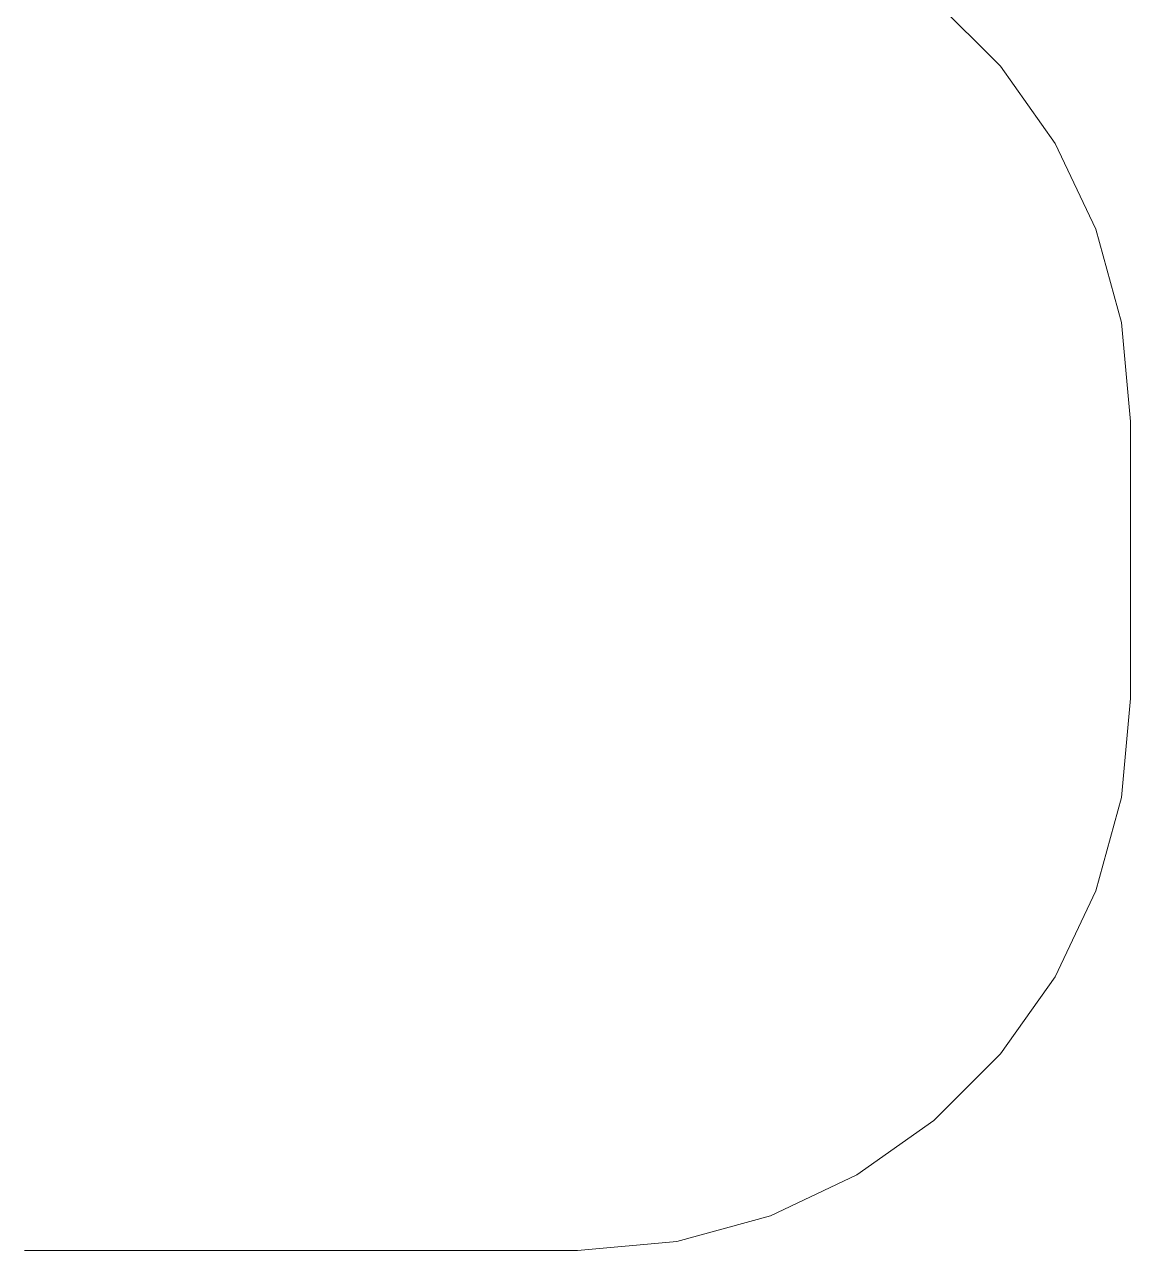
# Model space of a CAD drawing. Header units: centimetres. Extents: x -214 to 137, y -175 to 4.
# Drawn here: x -50.519 to -49.099, y -94.331 to -92.758 of the extents above; entities that cross this region are included whole.
import ezdxf

# ---------------------------------------------------------------- set-up
doc = ezdxf.new("R2010")
doc.units = ezdxf.units.CM
doc.header["$MEASUREMENT"] = 0
doc.layers.add('layer 1', color=7, linetype='Continuous')

msp = doc.modelspace()

# ---------------------------------------------------------------- linework, layer by layer
at = {"layer": 'layer 1', "color": 1, "lineweight": 9}
for points in [[(-49.26621, -92.81155), (-49.26621, -92.81155), (-49.35171, -92.72605), (-49.35171, -92.72605)], [(-49.26621, -92.81155), (-49.26621, -92.81155), (-49.35171, -92.72605), (-49.35171, -92.72605)], [(-49.26621, -92.81155), (-49.26621, -92.81155), (-49.35171, -92.72605), (-49.35171, -92.72605)], [(-49.26621, -92.81155), (-49.26621, -92.81155), (-49.35171, -92.72605), (-49.35171, -92.72605)], [(-49.26621, -92.81155), (-49.26621, -92.81155), (-49.35171, -92.72605), (-49.35171, -92.72605)], [(-49.26621, -92.81155), (-49.26621, -92.81155), (-49.35171, -92.72605), (-49.35171, -92.72605)], [(-49.26621, -92.81155), (-49.26621, -92.81155), (-49.35171, -92.72605), (-49.35171, -92.72605)], [(-49.26621, -92.81155), (-49.26621, -92.81155), (-49.35171, -92.72605), (-49.35171, -92.72605)], [(-49.26621, -92.81155), (-49.26621, -92.81155), (-49.35171, -92.72605), (-49.35171, -92.72605)], [(-49.26621, -92.81155), (-49.26621, -92.81155), (-49.35171, -92.72605), (-49.35171, -92.72605)], [(-49.26621, -92.81155), (-49.26621, -92.81155), (-49.35171, -92.72605), (-49.35171, -92.72605)], [(-49.26621, -92.81155), (-49.26621, -92.81155), (-49.35171, -92.72605), (-49.35171, -92.72605)], [(-49.26621, -92.81155), (-49.26621, -92.81155), (-49.35171, -92.72605), (-49.35171, -92.72605)], [(-49.26621, -92.81155), (-49.26621, -92.81155), (-49.35171, -92.72605), (-49.35171, -92.72605)], [(-49.26621, -92.81155), (-49.26621, -92.81155), (-49.35171, -92.72605), (-49.35171, -92.72605)], [(-49.26621, -92.81155), (-49.26621, -92.81155), (-49.35171, -92.72605), (-49.35171, -92.72605)], [(-49.26621, -92.81155), (-49.26621, -92.81155), (-49.35171, -92.72605), (-49.35171, -92.72605)], [(-49.26621, -92.81155), (-49.26621, -92.81155), (-49.35171, -92.72605), (-49.35171, -92.72605)], [(-49.26621, -92.81155), (-49.26621, -92.81155), (-49.35171, -92.72605), (-49.35171, -92.72605)], [(-49.26621, -92.81155), (-49.26621, -92.81155), (-49.35171, -92.72605), (-49.35171, -92.72605)], [(-49.26621, -92.81155), (-49.26621, -92.81155), (-49.35171, -92.72605), (-49.35171, -92.72605)], [(-49.26621, -92.81155), (-49.26621, -92.81155), (-49.35171, -92.72605), (-49.35171, -92.72605)], [(-49.26621, -92.81155), (-49.26621, -92.81155), (-49.35171, -92.72605), (-49.35171, -92.72605)], [(-49.26621, -92.81155), (-49.26621, -92.81155), (-49.35171, -92.72605), (-49.35171, -92.72605)], [(-49.26621, -92.81155), (-49.26621, -92.81155), (-49.35171, -92.72605), (-49.35171, -92.72605)], [(-49.19624, -92.91047), (-49.19624, -92.91047), (-49.26621, -92.81155), (-49.26621, -92.81155)], [(-49.19624, -92.91047), (-49.19624, -92.91047), (-49.26621, -92.81155), (-49.26621, -92.81155)], [(-49.19624, -92.91047), (-49.19624, -92.91047), (-49.26621, -92.81155), (-49.26621, -92.81155)], [(-49.19624, -92.91047), (-49.19624, -92.91047), (-49.26621, -92.81155), (-49.26621, -92.81155)], [(-49.19624, -92.91047), (-49.19624, -92.91047), (-49.26621, -92.81155), (-49.26621, -92.81155)], [(-49.19624, -92.91047), (-49.19624, -92.91047), (-49.26621, -92.81155), (-49.26621, -92.81155)], [(-49.19624, -92.91047), (-49.19624, -92.91047), (-49.26621, -92.81155), (-49.26621, -92.81155)], [(-49.19624, -92.91047), (-49.19624, -92.91047), (-49.26621, -92.81155), (-49.26621, -92.81155)], [(-49.19624, -92.91047), (-49.19624, -92.91047), (-49.26621, -92.81155), (-49.26621, -92.81155)], [(-49.19624, -92.91047), (-49.19624, -92.91047), (-49.26621, -92.81155), (-49.26621, -92.81155)], [(-49.19624, -92.91047), (-49.19624, -92.91047), (-49.26621, -92.81155), (-49.26621, -92.81155)], [(-49.19624, -92.91047), (-49.19624, -92.91047), (-49.26621, -92.81155), (-49.26621, -92.81155)], [(-49.19624, -92.91047), (-49.19624, -92.91047), (-49.26621, -92.81155), (-49.26621, -92.81155)], [(-49.19624, -92.91047), (-49.19624, -92.91047), (-49.26621, -92.81155), (-49.26621, -92.81155)], [(-49.19624, -92.91047), (-49.19624, -92.91047), (-49.26621, -92.81155), (-49.26621, -92.81155)], [(-49.19624, -92.91047), (-49.19624, -92.91047), (-49.26621, -92.81155), (-49.26621, -92.81155)], [(-49.19624, -92.91047), (-49.19624, -92.91047), (-49.26621, -92.81155), (-49.26621, -92.81155)], [(-49.19624, -92.91047), (-49.19624, -92.91047), (-49.26621, -92.81155), (-49.26621, -92.81155)], [(-49.19624, -92.91047), (-49.19624, -92.91047), (-49.26621, -92.81155), (-49.26621, -92.81155)], [(-49.19624, -92.91047), (-49.19624, -92.91047), (-49.26621, -92.81155), (-49.26621, -92.81155)], [(-49.19624, -92.91047), (-49.19624, -92.91047), (-49.26621, -92.81155), (-49.26621, -92.81155)], [(-49.19624, -92.91047), (-49.19624, -92.91047), (-49.26621, -92.81155), (-49.26621, -92.81155)], [(-49.19624, -92.91047), (-49.19624, -92.91047), (-49.26621, -92.81155), (-49.26621, -92.81155)], [(-49.19624, -92.91047), (-49.19624, -92.91047), (-49.26621, -92.81155), (-49.26621, -92.81155)], [(-49.19624, -92.91047), (-49.19624, -92.91047), (-49.26621, -92.81155), (-49.26621, -92.81155)], [(-49.14379, -93.0208), (-49.14379, -93.0208), (-49.19624, -92.91047), (-49.19624, -92.91047)], [(-49.14379, -93.0208), (-49.14379, -93.0208), (-49.19624, -92.91047), (-49.19624, -92.91047)], [(-49.14379, -93.0208), (-49.14379, -93.0208), (-49.19624, -92.91047), (-49.19624, -92.91047)], [(-49.14379, -93.0208), (-49.14379, -93.0208), (-49.19624, -92.91047), (-49.19624, -92.91047)], [(-49.14379, -93.0208), (-49.14379, -93.0208), (-49.19624, -92.91047), (-49.19624, -92.91047)], [(-49.14379, -93.0208), (-49.14379, -93.0208), (-49.19624, -92.91047), (-49.19624, -92.91047)], [(-49.14379, -93.0208), (-49.14379, -93.0208), (-49.19624, -92.91047), (-49.19624, -92.91047)], [(-49.14379, -93.0208), (-49.14379, -93.0208), (-49.19624, -92.91047), (-49.19624, -92.91047)], [(-49.14379, -93.0208), (-49.14379, -93.0208), (-49.19624, -92.91047), (-49.19624, -92.91047)], [(-49.14379, -93.0208), (-49.14379, -93.0208), (-49.19624, -92.91047), (-49.19624, -92.91047)], [(-49.14379, -93.0208), (-49.14379, -93.0208), (-49.19624, -92.91047), (-49.19624, -92.91047)], [(-49.14379, -93.0208), (-49.14379, -93.0208), (-49.19624, -92.91047), (-49.19624, -92.91047)], [(-49.14379, -93.0208), (-49.14379, -93.0208), (-49.19624, -92.91047), (-49.19624, -92.91047)], [(-49.14379, -93.0208), (-49.14379, -93.0208), (-49.19624, -92.91047), (-49.19624, -92.91047)], [(-49.14379, -93.0208), (-49.14379, -93.0208), (-49.19624, -92.91047), (-49.19624, -92.91047)], [(-49.14379, -93.0208), (-49.14379, -93.0208), (-49.19624, -92.91047), (-49.19624, -92.91047)], [(-49.14379, -93.0208), (-49.14379, -93.0208), (-49.19624, -92.91047), (-49.19624, -92.91047)], [(-49.14379, -93.0208), (-49.14379, -93.0208), (-49.19624, -92.91047), (-49.19624, -92.91047)], [(-49.14379, -93.0208), (-49.14379, -93.0208), (-49.19624, -92.91047), (-49.19624, -92.91047)], [(-49.14379, -93.0208), (-49.14379, -93.0208), (-49.19624, -92.91047), (-49.19624, -92.91047)], [(-49.14379, -93.0208), (-49.14379, -93.0208), (-49.19624, -92.91047), (-49.19624, -92.91047)], [(-49.14379, -93.0208), (-49.14379, -93.0208), (-49.19624, -92.91047), (-49.19624, -92.91047)], [(-49.14379, -93.0208), (-49.14379, -93.0208), (-49.19624, -92.91047), (-49.19624, -92.91047)], [(-49.14379, -93.0208), (-49.14379, -93.0208), (-49.19624, -92.91047), (-49.19624, -92.91047)], [(-49.14379, -93.0208), (-49.14379, -93.0208), (-49.19624, -92.91047), (-49.19624, -92.91047)], [(-49.11085, -93.14051), (-49.11085, -93.14051), (-49.14379, -93.0208), (-49.14379, -93.0208)], [(-49.11085, -93.14051), (-49.11085, -93.14051), (-49.14379, -93.0208), (-49.14379, -93.0208)], [(-49.11085, -93.14051), (-49.11085, -93.14051), (-49.14379, -93.0208), (-49.14379, -93.0208)], [(-49.11085, -93.14051), (-49.11085, -93.14051), (-49.14379, -93.0208), (-49.14379, -93.0208)], [(-49.11085, -93.14051), (-49.11085, -93.14051), (-49.14379, -93.0208), (-49.14379, -93.0208)], [(-49.11085, -93.14051), (-49.11085, -93.14051), (-49.14379, -93.0208), (-49.14379, -93.0208)], [(-49.11085, -93.14051), (-49.11085, -93.14051), (-49.14379, -93.0208), (-49.14379, -93.0208)], [(-49.11085, -93.14051), (-49.11085, -93.14051), (-49.14379, -93.0208), (-49.14379, -93.0208)], [(-49.11085, -93.14051), (-49.11085, -93.14051), (-49.14379, -93.0208), (-49.14379, -93.0208)], [(-49.11085, -93.14051), (-49.11085, -93.14051), (-49.14379, -93.0208), (-49.14379, -93.0208)], [(-49.11085, -93.14051), (-49.11085, -93.14051), (-49.14379, -93.0208), (-49.14379, -93.0208)], [(-49.11085, -93.14051), (-49.11085, -93.14051), (-49.14379, -93.0208), (-49.14379, -93.0208)], [(-49.11085, -93.14051), (-49.11085, -93.14051), (-49.14379, -93.0208), (-49.14379, -93.0208)], [(-49.11085, -93.14051), (-49.11085, -93.14051), (-49.14379, -93.0208), (-49.14379, -93.0208)], [(-49.11085, -93.14051), (-49.11085, -93.14051), (-49.14379, -93.0208), (-49.14379, -93.0208)], [(-49.11085, -93.14051), (-49.11085, -93.14051), (-49.14379, -93.0208), (-49.14379, -93.0208)], [(-49.11085, -93.14051), (-49.11085, -93.14051), (-49.14379, -93.0208), (-49.14379, -93.0208)], [(-49.11085, -93.14051), (-49.11085, -93.14051), (-49.14379, -93.0208), (-49.14379, -93.0208)], [(-49.11085, -93.14051), (-49.11085, -93.14051), (-49.14379, -93.0208), (-49.14379, -93.0208)], [(-49.11085, -93.14051), (-49.11085, -93.14051), (-49.14379, -93.0208), (-49.14379, -93.0208)], [(-49.11085, -93.14051), (-49.11085, -93.14051), (-49.14379, -93.0208), (-49.14379, -93.0208)], [(-49.11085, -93.14051), (-49.11085, -93.14051), (-49.14379, -93.0208), (-49.14379, -93.0208)], [(-49.11085, -93.14051), (-49.11085, -93.14051), (-49.14379, -93.0208), (-49.14379, -93.0208)], [(-49.11085, -93.14051), (-49.11085, -93.14051), (-49.14379, -93.0208), (-49.14379, -93.0208)], [(-49.11085, -93.14051), (-49.11085, -93.14051), (-49.14379, -93.0208), (-49.14379, -93.0208)], [(-49.09943, -93.26756), (-49.09943, -93.26756), (-49.11085, -93.14051), (-49.11085, -93.14051)], [(-49.09943, -93.26756), (-49.09943, -93.26756), (-49.11085, -93.14051), (-49.11085, -93.14051)], [(-49.09943, -93.26756), (-49.09943, -93.26756), (-49.11085, -93.14051), (-49.11085, -93.14051)], [(-49.09943, -93.26756), (-49.09943, -93.26756), (-49.11085, -93.14051), (-49.11085, -93.14051)], [(-49.09943, -93.26756), (-49.09943, -93.26756), (-49.11085, -93.14051), (-49.11085, -93.14051)], [(-49.09943, -93.26756), (-49.09943, -93.26756), (-49.11085, -93.14051), (-49.11085, -93.14051)], [(-49.09943, -93.26756), (-49.09943, -93.26756), (-49.11085, -93.14051), (-49.11085, -93.14051)], [(-49.09943, -93.26756), (-49.09943, -93.26756), (-49.11085, -93.14051), (-49.11085, -93.14051)], [(-49.09943, -93.26756), (-49.09943, -93.26756), (-49.11085, -93.14051), (-49.11085, -93.14051)], [(-49.09943, -93.26756), (-49.09943, -93.26756), (-49.11085, -93.14051), (-49.11085, -93.14051)], [(-49.09943, -93.26756), (-49.09943, -93.26756), (-49.11085, -93.14051), (-49.11085, -93.14051)], [(-49.09943, -93.26756), (-49.09943, -93.26756), (-49.11085, -93.14051), (-49.11085, -93.14051)], [(-49.09943, -93.26756), (-49.09943, -93.26756), (-49.11085, -93.14051), (-49.11085, -93.14051)], [(-49.09943, -93.26756), (-49.09943, -93.26756), (-49.11085, -93.14051), (-49.11085, -93.14051)], [(-49.09943, -93.26756), (-49.09943, -93.26756), (-49.11085, -93.14051), (-49.11085, -93.14051)], [(-49.09943, -93.26756), (-49.09943, -93.26756), (-49.11085, -93.14051), (-49.11085, -93.14051)], [(-49.09943, -93.26756), (-49.09943, -93.26756), (-49.11085, -93.14051), (-49.11085, -93.14051)], [(-49.09943, -93.26756), (-49.09943, -93.26756), (-49.11085, -93.14051), (-49.11085, -93.14051)], [(-49.09943, -93.26756), (-49.09943, -93.26756), (-49.11085, -93.14051), (-49.11085, -93.14051)], [(-49.09943, -93.26756), (-49.09943, -93.26756), (-49.11085, -93.14051), (-49.11085, -93.14051)], [(-49.09943, -93.26756), (-49.09943, -93.26756), (-49.11085, -93.14051), (-49.11085, -93.14051)], [(-49.09943, -93.26756), (-49.09943, -93.26756), (-49.11085, -93.14051), (-49.11085, -93.14051)], [(-49.09943, -93.26756), (-49.09943, -93.26756), (-49.11085, -93.14051), (-49.11085, -93.14051)], [(-49.09943, -93.26756), (-49.09943, -93.26756), (-49.11085, -93.14051), (-49.11085, -93.14051)], [(-49.09943, -93.26756), (-49.09943, -93.26756), (-49.11085, -93.14051), (-49.11085, -93.14051)], [(-49.09943, -93.62283), (-49.09943, -93.62283), (-49.09943, -93.26756), (-49.09943, -93.26756)], [(-49.09943, -93.62283), (-49.09943, -93.62283), (-49.09943, -93.26756), (-49.09943, -93.26756)], [(-49.09943, -93.62283), (-49.09943, -93.62283), (-49.09943, -93.26756), (-49.09943, -93.26756)], [(-49.09943, -93.62283), (-49.09943, -93.62283), (-49.09943, -93.26756), (-49.09943, -93.26756)], [(-49.09943, -93.62283), (-49.09943, -93.62283), (-49.09943, -93.26756), (-49.09943, -93.26756)], [(-49.09943, -93.62283), (-49.09943, -93.62283), (-49.09943, -93.26756), (-49.09943, -93.26756)], [(-49.09943, -93.62283), (-49.09943, -93.62283), (-49.09943, -93.26756), (-49.09943, -93.26756)], [(-49.09943, -93.62283), (-49.09943, -93.62283), (-49.09943, -93.26756), (-49.09943, -93.26756)], [(-49.09943, -93.62283), (-49.09943, -93.62283), (-49.09943, -93.26756), (-49.09943, -93.26756)], [(-49.09943, -93.62283), (-49.09943, -93.62283), (-49.09943, -93.26756), (-49.09943, -93.26756)], [(-49.09943, -93.62283), (-49.09943, -93.62283), (-49.09943, -93.26756), (-49.09943, -93.26756)], [(-49.09943, -93.62283), (-49.09943, -93.62283), (-49.09943, -93.26756), (-49.09943, -93.26756)], [(-49.09943, -93.62283), (-49.09943, -93.62283), (-49.09943, -93.26756), (-49.09943, -93.26756)], [(-49.09943, -93.62283), (-49.09943, -93.62283), (-49.09943, -93.26756), (-49.09943, -93.26756)], [(-49.09943, -93.62283), (-49.09943, -93.62283), (-49.09943, -93.26756), (-49.09943, -93.26756)], [(-49.09943, -93.62283), (-49.09943, -93.62283), (-49.09943, -93.26756), (-49.09943, -93.26756)], [(-49.09943, -93.62283), (-49.09943, -93.62283), (-49.09943, -93.26756), (-49.09943, -93.26756)], [(-49.09943, -93.62283), (-49.09943, -93.62283), (-49.09943, -93.26756), (-49.09943, -93.26756)], [(-49.09943, -93.62283), (-49.09943, -93.62283), (-49.09943, -93.26756), (-49.09943, -93.26756)], [(-49.09943, -93.62283), (-49.09943, -93.62283), (-49.09943, -93.26756), (-49.09943, -93.26756)], [(-49.09943, -93.62283), (-49.09943, -93.62283), (-49.09943, -93.26756), (-49.09943, -93.26756)], [(-49.09943, -93.62283), (-49.09943, -93.62283), (-49.09943, -93.26756), (-49.09943, -93.26756)], [(-49.09943, -93.62283), (-49.09943, -93.62283), (-49.09943, -93.26756), (-49.09943, -93.26756)], [(-49.09943, -93.62283), (-49.09943, -93.62283), (-49.09943, -93.26756), (-49.09943, -93.26756)], [(-49.09943, -93.62283), (-49.09943, -93.62283), (-49.09943, -93.26756), (-49.09943, -93.26756)], [(-49.11085, -93.74993), (-49.11085, -93.74993), (-49.09943, -93.62283), (-49.09943, -93.62283)], [(-49.11085, -93.74993), (-49.11085, -93.74993), (-49.09943, -93.62283), (-49.09943, -93.62283)], [(-49.11085, -93.74993), (-49.11085, -93.74993), (-49.09943, -93.62283), (-49.09943, -93.62283)], [(-49.11085, -93.74993), (-49.11085, -93.74993), (-49.09943, -93.62283), (-49.09943, -93.62283)], [(-49.11085, -93.74993), (-49.11085, -93.74993), (-49.09943, -93.62283), (-49.09943, -93.62283)], [(-49.11085, -93.74993), (-49.11085, -93.74993), (-49.09943, -93.62283), (-49.09943, -93.62283)], [(-49.11085, -93.74993), (-49.11085, -93.74993), (-49.09943, -93.62283), (-49.09943, -93.62283)], [(-49.11085, -93.74993), (-49.11085, -93.74993), (-49.09943, -93.62283), (-49.09943, -93.62283)], [(-49.11085, -93.74993), (-49.11085, -93.74993), (-49.09943, -93.62283), (-49.09943, -93.62283)], [(-49.11085, -93.74993), (-49.11085, -93.74993), (-49.09943, -93.62283), (-49.09943, -93.62283)], [(-49.11085, -93.74993), (-49.11085, -93.74993), (-49.09943, -93.62283), (-49.09943, -93.62283)], [(-49.11085, -93.74993), (-49.11085, -93.74993), (-49.09943, -93.62283), (-49.09943, -93.62283)], [(-49.11085, -93.74993), (-49.11085, -93.74993), (-49.09943, -93.62283), (-49.09943, -93.62283)], [(-49.11085, -93.74993), (-49.11085, -93.74993), (-49.09943, -93.62283), (-49.09943, -93.62283)], [(-49.11085, -93.74993), (-49.11085, -93.74993), (-49.09943, -93.62283), (-49.09943, -93.62283)], [(-49.11085, -93.74993), (-49.11085, -93.74993), (-49.09943, -93.62283), (-49.09943, -93.62283)], [(-49.11085, -93.74993), (-49.11085, -93.74993), (-49.09943, -93.62283), (-49.09943, -93.62283)], [(-49.11085, -93.74993), (-49.11085, -93.74993), (-49.09943, -93.62283), (-49.09943, -93.62283)], [(-49.11085, -93.74993), (-49.11085, -93.74993), (-49.09943, -93.62283), (-49.09943, -93.62283)], [(-49.11085, -93.74993), (-49.11085, -93.74993), (-49.09943, -93.62283), (-49.09943, -93.62283)], [(-49.11085, -93.74993), (-49.11085, -93.74993), (-49.09943, -93.62283), (-49.09943, -93.62283)], [(-49.11085, -93.74993), (-49.11085, -93.74993), (-49.09943, -93.62283), (-49.09943, -93.62283)], [(-49.11085, -93.74993), (-49.11085, -93.74993), (-49.09943, -93.62283), (-49.09943, -93.62283)], [(-49.11085, -93.74993), (-49.11085, -93.74993), (-49.09943, -93.62283), (-49.09943, -93.62283)], [(-49.11085, -93.74993), (-49.11085, -93.74993), (-49.09943, -93.62283), (-49.09943, -93.62283)], [(-49.14379, -93.86966), (-49.14379, -93.86966), (-49.11085, -93.74993), (-49.11085, -93.74993)], [(-49.14379, -93.86966), (-49.14379, -93.86966), (-49.11085, -93.74993), (-49.11085, -93.74993)], [(-49.14379, -93.86966), (-49.14379, -93.86966), (-49.11085, -93.74993), (-49.11085, -93.74993)], [(-49.14379, -93.86966), (-49.14379, -93.86966), (-49.11085, -93.74993), (-49.11085, -93.74993)], [(-49.14379, -93.86966), (-49.14379, -93.86966), (-49.11085, -93.74993), (-49.11085, -93.74993)], [(-49.14379, -93.86966), (-49.14379, -93.86966), (-49.11085, -93.74993), (-49.11085, -93.74993)], [(-49.14379, -93.86966), (-49.14379, -93.86966), (-49.11085, -93.74993), (-49.11085, -93.74993)], [(-49.14379, -93.86966), (-49.14379, -93.86966), (-49.11085, -93.74993), (-49.11085, -93.74993)], [(-49.14379, -93.86966), (-49.14379, -93.86966), (-49.11085, -93.74993), (-49.11085, -93.74993)], [(-49.14379, -93.86966), (-49.14379, -93.86966), (-49.11085, -93.74993), (-49.11085, -93.74993)], [(-49.14379, -93.86966), (-49.14379, -93.86966), (-49.11085, -93.74993), (-49.11085, -93.74993)], [(-49.14379, -93.86966), (-49.14379, -93.86966), (-49.11085, -93.74993), (-49.11085, -93.74993)], [(-49.14379, -93.86966), (-49.14379, -93.86966), (-49.11085, -93.74993), (-49.11085, -93.74993)], [(-49.14379, -93.86966), (-49.14379, -93.86966), (-49.11085, -93.74993), (-49.11085, -93.74993)], [(-49.14379, -93.86966), (-49.14379, -93.86966), (-49.11085, -93.74993), (-49.11085, -93.74993)], [(-49.14379, -93.86966), (-49.14379, -93.86966), (-49.11085, -93.74993), (-49.11085, -93.74993)], [(-49.14379, -93.86966), (-49.14379, -93.86966), (-49.11085, -93.74993), (-49.11085, -93.74993)], [(-49.14379, -93.86966), (-49.14379, -93.86966), (-49.11085, -93.74993), (-49.11085, -93.74993)], [(-49.14379, -93.86966), (-49.14379, -93.86966), (-49.11085, -93.74993), (-49.11085, -93.74993)], [(-49.14379, -93.86966), (-49.14379, -93.86966), (-49.11085, -93.74993), (-49.11085, -93.74993)], [(-49.14379, -93.86966), (-49.14379, -93.86966), (-49.11085, -93.74993), (-49.11085, -93.74993)], [(-49.14379, -93.86966), (-49.14379, -93.86966), (-49.11085, -93.74993), (-49.11085, -93.74993)], [(-49.14379, -93.86966), (-49.14379, -93.86966), (-49.11085, -93.74993), (-49.11085, -93.74993)], [(-49.14379, -93.86966), (-49.14379, -93.86966), (-49.11085, -93.74993), (-49.11085, -93.74993)], [(-49.14379, -93.86966), (-49.14379, -93.86966), (-49.11085, -93.74993), (-49.11085, -93.74993)], [(-49.19624, -93.98), (-49.19624, -93.98), (-49.14379, -93.86966), (-49.14379, -93.86966)], [(-49.19624, -93.98), (-49.19624, -93.98), (-49.14379, -93.86966), (-49.14379, -93.86966)], [(-49.19624, -93.98), (-49.19624, -93.98), (-49.14379, -93.86966), (-49.14379, -93.86966)], [(-49.19624, -93.98), (-49.19624, -93.98), (-49.14379, -93.86966), (-49.14379, -93.86966)], [(-49.19624, -93.98), (-49.19624, -93.98), (-49.14379, -93.86966), (-49.14379, -93.86966)], [(-49.19624, -93.98), (-49.19624, -93.98), (-49.14379, -93.86966), (-49.14379, -93.86966)], [(-49.19624, -93.98), (-49.19624, -93.98), (-49.14379, -93.86966), (-49.14379, -93.86966)], [(-49.19624, -93.98), (-49.19624, -93.98), (-49.14379, -93.86966), (-49.14379, -93.86966)], [(-49.19624, -93.98), (-49.19624, -93.98), (-49.14379, -93.86966), (-49.14379, -93.86966)], [(-49.19624, -93.98), (-49.19624, -93.98), (-49.14379, -93.86966), (-49.14379, -93.86966)], [(-49.19624, -93.98), (-49.19624, -93.98), (-49.14379, -93.86966), (-49.14379, -93.86966)], [(-49.19624, -93.98), (-49.19624, -93.98), (-49.14379, -93.86966), (-49.14379, -93.86966)], [(-49.19624, -93.98), (-49.19624, -93.98), (-49.14379, -93.86966), (-49.14379, -93.86966)], [(-49.19624, -93.98), (-49.19624, -93.98), (-49.14379, -93.86966), (-49.14379, -93.86966)], [(-49.19624, -93.98), (-49.19624, -93.98), (-49.14379, -93.86966), (-49.14379, -93.86966)], [(-49.19624, -93.98), (-49.19624, -93.98), (-49.14379, -93.86966), (-49.14379, -93.86966)], [(-49.19624, -93.98), (-49.19624, -93.98), (-49.14379, -93.86966), (-49.14379, -93.86966)], [(-49.19624, -93.98), (-49.19624, -93.98), (-49.14379, -93.86966), (-49.14379, -93.86966)], [(-49.19624, -93.98), (-49.19624, -93.98), (-49.14379, -93.86966), (-49.14379, -93.86966)], [(-49.19624, -93.98), (-49.19624, -93.98), (-49.14379, -93.86966), (-49.14379, -93.86966)], [(-49.19624, -93.98), (-49.19624, -93.98), (-49.14379, -93.86966), (-49.14379, -93.86966)], [(-49.19624, -93.98), (-49.19624, -93.98), (-49.14379, -93.86966), (-49.14379, -93.86966)], [(-49.19624, -93.98), (-49.19624, -93.98), (-49.14379, -93.86966), (-49.14379, -93.86966)], [(-49.19624, -93.98), (-49.19624, -93.98), (-49.14379, -93.86966), (-49.14379, -93.86966)], [(-49.19624, -93.98), (-49.19624, -93.98), (-49.14379, -93.86966), (-49.14379, -93.86966)], [(-49.26621, -94.07892), (-49.26621, -94.07892), (-49.19624, -93.98), (-49.19624, -93.98)], [(-49.26621, -94.07892), (-49.26621, -94.07892), (-49.19624, -93.98), (-49.19624, -93.98)], [(-49.26621, -94.07892), (-49.26621, -94.07892), (-49.19624, -93.98), (-49.19624, -93.98)], [(-49.26621, -94.07892), (-49.26621, -94.07892), (-49.19624, -93.98), (-49.19624, -93.98)], [(-49.26621, -94.07892), (-49.26621, -94.07892), (-49.19624, -93.98), (-49.19624, -93.98)], [(-49.26621, -94.07892), (-49.26621, -94.07892), (-49.19624, -93.98), (-49.19624, -93.98)], [(-49.26621, -94.07892), (-49.26621, -94.07892), (-49.19624, -93.98), (-49.19624, -93.98)], [(-49.26621, -94.07892), (-49.26621, -94.07892), (-49.19624, -93.98), (-49.19624, -93.98)], [(-49.26621, -94.07892), (-49.26621, -94.07892), (-49.19624, -93.98), (-49.19624, -93.98)], [(-49.26621, -94.07892), (-49.26621, -94.07892), (-49.19624, -93.98), (-49.19624, -93.98)], [(-49.26621, -94.07892), (-49.26621, -94.07892), (-49.19624, -93.98), (-49.19624, -93.98)], [(-49.26621, -94.07892), (-49.26621, -94.07892), (-49.19624, -93.98), (-49.19624, -93.98)], [(-49.26621, -94.07892), (-49.26621, -94.07892), (-49.19624, -93.98), (-49.19624, -93.98)], [(-49.26621, -94.07892), (-49.26621, -94.07892), (-49.19624, -93.98), (-49.19624, -93.98)], [(-49.26621, -94.07892), (-49.26621, -94.07892), (-49.19624, -93.98), (-49.19624, -93.98)], [(-49.26621, -94.07892), (-49.26621, -94.07892), (-49.19624, -93.98), (-49.19624, -93.98)], [(-49.26621, -94.07892), (-49.26621, -94.07892), (-49.19624, -93.98), (-49.19624, -93.98)], [(-49.26621, -94.07892), (-49.26621, -94.07892), (-49.19624, -93.98), (-49.19624, -93.98)], [(-49.26621, -94.07892), (-49.26621, -94.07892), (-49.19624, -93.98), (-49.19624, -93.98)], [(-49.26621, -94.07892), (-49.26621, -94.07892), (-49.19624, -93.98), (-49.19624, -93.98)], [(-49.26621, -94.07892), (-49.26621, -94.07892), (-49.19624, -93.98), (-49.19624, -93.98)], [(-49.26621, -94.07892), (-49.26621, -94.07892), (-49.19624, -93.98), (-49.19624, -93.98)], [(-49.26621, -94.07892), (-49.26621, -94.07892), (-49.19624, -93.98), (-49.19624, -93.98)], [(-49.26621, -94.07892), (-49.26621, -94.07892), (-49.19624, -93.98), (-49.19624, -93.98)], [(-49.26621, -94.07892), (-49.26621, -94.07892), (-49.19624, -93.98), (-49.19624, -93.98)], [(-49.35171, -94.1644), (-49.35171, -94.1644), (-49.26621, -94.07892), (-49.26621, -94.07892)], [(-49.35171, -94.1644), (-49.35171, -94.1644), (-49.26621, -94.07892), (-49.26621, -94.07892)], [(-49.35171, -94.1644), (-49.35171, -94.1644), (-49.26621, -94.07892), (-49.26621, -94.07892)], [(-49.35171, -94.1644), (-49.35171, -94.1644), (-49.26621, -94.07892), (-49.26621, -94.07892)], [(-49.35171, -94.1644), (-49.35171, -94.1644), (-49.26621, -94.07892), (-49.26621, -94.07892)], [(-49.35171, -94.1644), (-49.35171, -94.1644), (-49.26621, -94.07892), (-49.26621, -94.07892)], [(-49.35171, -94.1644), (-49.35171, -94.1644), (-49.26621, -94.07892), (-49.26621, -94.07892)], [(-49.35171, -94.1644), (-49.35171, -94.1644), (-49.26621, -94.07892), (-49.26621, -94.07892)], [(-49.35171, -94.1644), (-49.35171, -94.1644), (-49.26621, -94.07892), (-49.26621, -94.07892)], [(-49.35171, -94.1644), (-49.35171, -94.1644), (-49.26621, -94.07892), (-49.26621, -94.07892)], [(-49.35171, -94.1644), (-49.35171, -94.1644), (-49.26621, -94.07892), (-49.26621, -94.07892)], [(-49.35171, -94.1644), (-49.35171, -94.1644), (-49.26621, -94.07892), (-49.26621, -94.07892)], [(-49.35171, -94.1644), (-49.35171, -94.1644), (-49.26621, -94.07892), (-49.26621, -94.07892)], [(-49.35171, -94.1644), (-49.35171, -94.1644), (-49.26621, -94.07892), (-49.26621, -94.07892)], [(-49.35171, -94.1644), (-49.35171, -94.1644), (-49.26621, -94.07892), (-49.26621, -94.07892)], [(-49.35171, -94.1644), (-49.35171, -94.1644), (-49.26621, -94.07892), (-49.26621, -94.07892)], [(-49.35171, -94.1644), (-49.35171, -94.1644), (-49.26621, -94.07892), (-49.26621, -94.07892)], [(-49.35171, -94.1644), (-49.35171, -94.1644), (-49.26621, -94.07892), (-49.26621, -94.07892)], [(-49.35171, -94.1644), (-49.35171, -94.1644), (-49.26621, -94.07892), (-49.26621, -94.07892)], [(-49.35171, -94.1644), (-49.35171, -94.1644), (-49.26621, -94.07892), (-49.26621, -94.07892)], [(-49.35171, -94.1644), (-49.35171, -94.1644), (-49.26621, -94.07892), (-49.26621, -94.07892)], [(-49.35171, -94.1644), (-49.35171, -94.1644), (-49.26621, -94.07892), (-49.26621, -94.07892)], [(-49.35171, -94.1644), (-49.35171, -94.1644), (-49.26621, -94.07892), (-49.26621, -94.07892)], [(-49.35171, -94.1644), (-49.35171, -94.1644), (-49.26621, -94.07892), (-49.26621, -94.07892)], [(-49.35171, -94.1644), (-49.35171, -94.1644), (-49.26621, -94.07892), (-49.26621, -94.07892)], [(-49.45073, -94.23441), (-49.45073, -94.23441), (-49.35171, -94.1644), (-49.35171, -94.1644)], [(-49.45073, -94.23441), (-49.45073, -94.23441), (-49.35171, -94.1644), (-49.35171, -94.1644)], [(-49.45073, -94.23441), (-49.45073, -94.23441), (-49.35171, -94.1644), (-49.35171, -94.1644)], [(-49.45073, -94.23441), (-49.45073, -94.23441), (-49.35171, -94.1644), (-49.35171, -94.1644)], [(-49.45073, -94.23441), (-49.45073, -94.23441), (-49.35171, -94.1644), (-49.35171, -94.1644)], [(-49.45073, -94.23441), (-49.45073, -94.23441), (-49.35171, -94.1644), (-49.35171, -94.1644)], [(-49.45073, -94.23441), (-49.45073, -94.23441), (-49.35171, -94.1644), (-49.35171, -94.1644)], [(-49.45073, -94.23441), (-49.45073, -94.23441), (-49.35171, -94.1644), (-49.35171, -94.1644)], [(-49.45073, -94.23441), (-49.45073, -94.23441), (-49.35171, -94.1644), (-49.35171, -94.1644)], [(-49.45073, -94.23441), (-49.45073, -94.23441), (-49.35171, -94.1644), (-49.35171, -94.1644)], [(-49.45073, -94.23441), (-49.45073, -94.23441), (-49.35171, -94.1644), (-49.35171, -94.1644)], [(-49.45073, -94.23441), (-49.45073, -94.23441), (-49.35171, -94.1644), (-49.35171, -94.1644)], [(-49.45073, -94.23441), (-49.45073, -94.23441), (-49.35171, -94.1644), (-49.35171, -94.1644)], [(-49.45073, -94.23441), (-49.45073, -94.23441), (-49.35171, -94.1644), (-49.35171, -94.1644)], [(-49.45073, -94.23441), (-49.45073, -94.23441), (-49.35171, -94.1644), (-49.35171, -94.1644)], [(-49.45073, -94.23441), (-49.45073, -94.23441), (-49.35171, -94.1644), (-49.35171, -94.1644)], [(-49.45073, -94.23441), (-49.45073, -94.23441), (-49.35171, -94.1644), (-49.35171, -94.1644)], [(-49.45073, -94.23441), (-49.45073, -94.23441), (-49.35171, -94.1644), (-49.35171, -94.1644)], [(-49.45073, -94.23441), (-49.45073, -94.23441), (-49.35171, -94.1644), (-49.35171, -94.1644)], [(-49.45073, -94.23441), (-49.45073, -94.23441), (-49.35171, -94.1644), (-49.35171, -94.1644)], [(-49.45073, -94.23441), (-49.45073, -94.23441), (-49.35171, -94.1644), (-49.35171, -94.1644)], [(-49.45073, -94.23441), (-49.45073, -94.23441), (-49.35171, -94.1644), (-49.35171, -94.1644)], [(-49.45073, -94.23441), (-49.45073, -94.23441), (-49.35171, -94.1644), (-49.35171, -94.1644)], [(-49.45073, -94.23441), (-49.45073, -94.23441), (-49.35171, -94.1644), (-49.35171, -94.1644)], [(-49.45073, -94.23441), (-49.45073, -94.23441), (-49.35171, -94.1644), (-49.35171, -94.1644)], [(-49.56127, -94.28692), (-49.56127, -94.28692), (-49.45073, -94.23441), (-49.45073, -94.23441)], [(-49.56127, -94.28692), (-49.56127, -94.28692), (-49.45073, -94.23441), (-49.45073, -94.23441)], [(-49.56127, -94.28692), (-49.56127, -94.28692), (-49.45073, -94.23441), (-49.45073, -94.23441)], [(-49.56127, -94.28692), (-49.56127, -94.28692), (-49.45073, -94.23441), (-49.45073, -94.23441)], [(-49.56127, -94.28692), (-49.56127, -94.28692), (-49.45073, -94.23441), (-49.45073, -94.23441)], [(-49.56127, -94.28692), (-49.56127, -94.28692), (-49.45073, -94.23441), (-49.45073, -94.23441)], [(-49.56127, -94.28692), (-49.56127, -94.28692), (-49.45073, -94.23441), (-49.45073, -94.23441)], [(-49.56127, -94.28692), (-49.56127, -94.28692), (-49.45073, -94.23441), (-49.45073, -94.23441)], [(-49.56127, -94.28692), (-49.56127, -94.28692), (-49.45073, -94.23441), (-49.45073, -94.23441)], [(-49.56127, -94.28692), (-49.56127, -94.28692), (-49.45073, -94.23441), (-49.45073, -94.23441)], [(-49.56127, -94.28692), (-49.56127, -94.28692), (-49.45073, -94.23441), (-49.45073, -94.23441)], [(-49.56127, -94.28692), (-49.56127, -94.28692), (-49.45073, -94.23441), (-49.45073, -94.23441)], [(-49.56127, -94.28692), (-49.56127, -94.28692), (-49.45073, -94.23441), (-49.45073, -94.23441)], [(-49.56127, -94.28692), (-49.56127, -94.28692), (-49.45073, -94.23441), (-49.45073, -94.23441)], [(-49.56127, -94.28692), (-49.56127, -94.28692), (-49.45073, -94.23441), (-49.45073, -94.23441)], [(-49.56127, -94.28692), (-49.56127, -94.28692), (-49.45073, -94.23441), (-49.45073, -94.23441)], [(-49.56127, -94.28692), (-49.56127, -94.28692), (-49.45073, -94.23441), (-49.45073, -94.23441)], [(-49.56127, -94.28692), (-49.56127, -94.28692), (-49.45073, -94.23441), (-49.45073, -94.23441)], [(-49.56127, -94.28692), (-49.56127, -94.28692), (-49.45073, -94.23441), (-49.45073, -94.23441)], [(-49.56127, -94.28692), (-49.56127, -94.28692), (-49.45073, -94.23441), (-49.45073, -94.23441)], [(-49.56127, -94.28692), (-49.56127, -94.28692), (-49.45073, -94.23441), (-49.45073, -94.23441)], [(-49.56127, -94.28692), (-49.56127, -94.28692), (-49.45073, -94.23441), (-49.45073, -94.23441)], [(-49.56127, -94.28692), (-49.56127, -94.28692), (-49.45073, -94.23441), (-49.45073, -94.23441)], [(-49.56127, -94.28692), (-49.56127, -94.28692), (-49.45073, -94.23441), (-49.45073, -94.23441)], [(-49.56127, -94.28692), (-49.56127, -94.28692), (-49.45073, -94.23441), (-49.45073, -94.23441)], [(-49.68135, -94.31991), (-49.68135, -94.31991), (-49.56127, -94.28692), (-49.56127, -94.28692)], [(-49.68135, -94.31991), (-49.68135, -94.31991), (-49.56127, -94.28692), (-49.56127, -94.28692)], [(-49.68135, -94.31991), (-49.68135, -94.31991), (-49.56127, -94.28692), (-49.56127, -94.28692)], [(-49.68135, -94.31991), (-49.68135, -94.31991), (-49.56127, -94.28692), (-49.56127, -94.28692)], [(-49.68135, -94.31991), (-49.68135, -94.31991), (-49.56127, -94.28692), (-49.56127, -94.28692)], [(-49.68135, -94.31991), (-49.68135, -94.31991), (-49.56127, -94.28692), (-49.56127, -94.28692)], [(-49.68135, -94.31991), (-49.68135, -94.31991), (-49.56127, -94.28692), (-49.56127, -94.28692)], [(-49.68135, -94.31991), (-49.68135, -94.31991), (-49.56127, -94.28692), (-49.56127, -94.28692)], [(-49.68135, -94.31991), (-49.68135, -94.31991), (-49.56127, -94.28692), (-49.56127, -94.28692)], [(-49.68135, -94.31991), (-49.68135, -94.31991), (-49.56127, -94.28692), (-49.56127, -94.28692)], [(-49.68135, -94.31991), (-49.68135, -94.31991), (-49.56127, -94.28692), (-49.56127, -94.28692)], [(-49.68135, -94.31991), (-49.68135, -94.31991), (-49.56127, -94.28692), (-49.56127, -94.28692)], [(-49.68135, -94.31991), (-49.68135, -94.31991), (-49.56127, -94.28692), (-49.56127, -94.28692)], [(-49.68135, -94.31991), (-49.68135, -94.31991), (-49.56127, -94.28692), (-49.56127, -94.28692)], [(-49.68135, -94.31991), (-49.68135, -94.31991), (-49.56127, -94.28692), (-49.56127, -94.28692)], [(-49.68135, -94.31991), (-49.68135, -94.31991), (-49.56127, -94.28692), (-49.56127, -94.28692)], [(-49.68135, -94.31991), (-49.68135, -94.31991), (-49.56127, -94.28692), (-49.56127, -94.28692)], [(-49.68135, -94.31991), (-49.68135, -94.31991), (-49.56127, -94.28692), (-49.56127, -94.28692)], [(-49.68135, -94.31991), (-49.68135, -94.31991), (-49.56127, -94.28692), (-49.56127, -94.28692)], [(-49.68135, -94.31991), (-49.68135, -94.31991), (-49.56127, -94.28692), (-49.56127, -94.28692)], [(-49.68135, -94.31991), (-49.68135, -94.31991), (-49.56127, -94.28692), (-49.56127, -94.28692)], [(-49.68135, -94.31991), (-49.68135, -94.31991), (-49.56127, -94.28692), (-49.56127, -94.28692)], [(-49.68135, -94.31991), (-49.68135, -94.31991), (-49.56127, -94.28692), (-49.56127, -94.28692)], [(-49.68135, -94.31991), (-49.68135, -94.31991), (-49.56127, -94.28692), (-49.56127, -94.28692)], [(-49.68135, -94.31991), (-49.68135, -94.31991), (-49.56127, -94.28692), (-49.56127, -94.28692)], [(-49.80896, -94.33136), (-49.80896, -94.33136), (-49.68135, -94.31991), (-49.68135, -94.31991)], [(-49.80896, -94.33136), (-49.80896, -94.33136), (-49.68135, -94.31991), (-49.68135, -94.31991)], [(-49.80896, -94.33136), (-49.80896, -94.33136), (-49.68135, -94.31991), (-49.68135, -94.31991)], [(-49.80896, -94.33136), (-49.80896, -94.33136), (-49.68135, -94.31991), (-49.68135, -94.31991)], [(-49.80896, -94.33136), (-49.80896, -94.33136), (-49.68135, -94.31991), (-49.68135, -94.31991)], [(-49.80896, -94.33136), (-49.80896, -94.33136), (-49.68135, -94.31991), (-49.68135, -94.31991)], [(-49.80896, -94.33136), (-49.80896, -94.33136), (-49.68135, -94.31991), (-49.68135, -94.31991)], [(-49.80896, -94.33136), (-49.80896, -94.33136), (-49.68135, -94.31991), (-49.68135, -94.31991)], [(-49.80896, -94.33136), (-49.80896, -94.33136), (-49.68135, -94.31991), (-49.68135, -94.31991)], [(-49.80896, -94.33136), (-49.80896, -94.33136), (-49.68135, -94.31991), (-49.68135, -94.31991)], [(-49.80896, -94.33136), (-49.80896, -94.33136), (-49.68135, -94.31991), (-49.68135, -94.31991)], [(-49.80896, -94.33136), (-49.80896, -94.33136), (-49.68135, -94.31991), (-49.68135, -94.31991)], [(-49.80896, -94.33136), (-49.80896, -94.33136), (-49.68135, -94.31991), (-49.68135, -94.31991)], [(-49.80896, -94.33136), (-49.80896, -94.33136), (-49.68135, -94.31991), (-49.68135, -94.31991)], [(-49.80896, -94.33136), (-49.80896, -94.33136), (-49.68135, -94.31991), (-49.68135, -94.31991)], [(-49.80896, -94.33136), (-49.80896, -94.33136), (-49.68135, -94.31991), (-49.68135, -94.31991)], [(-49.80896, -94.33136), (-49.80896, -94.33136), (-49.68135, -94.31991), (-49.68135, -94.31991)], [(-49.80896, -94.33136), (-49.80896, -94.33136), (-49.68135, -94.31991), (-49.68135, -94.31991)], [(-49.80896, -94.33136), (-49.80896, -94.33136), (-49.68135, -94.31991), (-49.68135, -94.31991)], [(-49.80896, -94.33136), (-49.80896, -94.33136), (-49.68135, -94.31991), (-49.68135, -94.31991)], [(-49.80896, -94.33136), (-49.80896, -94.33136), (-49.68135, -94.31991), (-49.68135, -94.31991)], [(-49.80896, -94.33136), (-49.80896, -94.33136), (-49.68135, -94.31991), (-49.68135, -94.31991)], [(-49.80896, -94.33136), (-49.80896, -94.33136), (-49.68135, -94.31991), (-49.68135, -94.31991)], [(-49.80896, -94.33136), (-49.80896, -94.33136), (-49.68135, -94.31991), (-49.68135, -94.31991)], [(-49.80896, -94.33136), (-49.80896, -94.33136), (-49.68135, -94.31991), (-49.68135, -94.31991)], [(-50.5185, -94.33136), (-50.5185, -94.33136), (-49.80896, -94.33136), (-49.80896, -94.33136)], [(-50.5185, -94.33136), (-50.5185, -94.33136), (-49.80896, -94.33136), (-49.80896, -94.33136)], [(-50.5185, -94.33136), (-50.5185, -94.33136), (-49.80896, -94.33136), (-49.80896, -94.33136)], [(-50.5185, -94.33136), (-50.5185, -94.33136), (-49.80896, -94.33136), (-49.80896, -94.33136)], [(-50.5185, -94.33136), (-50.5185, -94.33136), (-49.80896, -94.33136), (-49.80896, -94.33136)], [(-50.5185, -94.33136), (-50.5185, -94.33136), (-49.80896, -94.33136), (-49.80896, -94.33136)], [(-50.5185, -94.33136), (-50.5185, -94.33136), (-49.80896, -94.33136), (-49.80896, -94.33136)], [(-50.5185, -94.33136), (-50.5185, -94.33136), (-49.80896, -94.33136), (-49.80896, -94.33136)], [(-50.5185, -94.33136), (-50.5185, -94.33136), (-49.80896, -94.33136), (-49.80896, -94.33136)], [(-50.5185, -94.33136), (-50.5185, -94.33136), (-49.80896, -94.33136), (-49.80896, -94.33136)], [(-50.5185, -94.33136), (-50.5185, -94.33136), (-49.80896, -94.33136), (-49.80896, -94.33136)], [(-50.5185, -94.33136), (-50.5185, -94.33136), (-49.80896, -94.33136), (-49.80896, -94.33136)], [(-50.5185, -94.33136), (-50.5185, -94.33136), (-49.80896, -94.33136), (-49.80896, -94.33136)], [(-50.5185, -94.33136), (-50.5185, -94.33136), (-49.80896, -94.33136), (-49.80896, -94.33136)], [(-50.5185, -94.33136), (-50.5185, -94.33136), (-49.80896, -94.33136), (-49.80896, -94.33136)], [(-50.5185, -94.33136), (-50.5185, -94.33136), (-49.80896, -94.33136), (-49.80896, -94.33136)], [(-50.5185, -94.33136), (-50.5185, -94.33136), (-49.80896, -94.33136), (-49.80896, -94.33136)], [(-50.5185, -94.33136), (-50.5185, -94.33136), (-49.80896, -94.33136), (-49.80896, -94.33136)], [(-50.5185, -94.33136), (-50.5185, -94.33136), (-49.80896, -94.33136), (-49.80896, -94.33136)], [(-50.5185, -94.33136), (-50.5185, -94.33136), (-49.80896, -94.33136), (-49.80896, -94.33136)], [(-50.5185, -94.33136), (-50.5185, -94.33136), (-49.80896, -94.33136), (-49.80896, -94.33136)], [(-50.5185, -94.33136), (-50.5185, -94.33136), (-49.80896, -94.33136), (-49.80896, -94.33136)], [(-50.5185, -94.33136), (-50.5185, -94.33136), (-49.80896, -94.33136), (-49.80896, -94.33136)], [(-50.5185, -94.33136), (-50.5185, -94.33136), (-49.80896, -94.33136), (-49.80896, -94.33136)], [(-50.5185, -94.33136), (-50.5185, -94.33136), (-49.80896, -94.33136), (-49.80896, -94.33136)]]:
    msp.add_open_spline(points, degree=3, dxfattribs=at)

doc.saveas('drawing.dxf')
